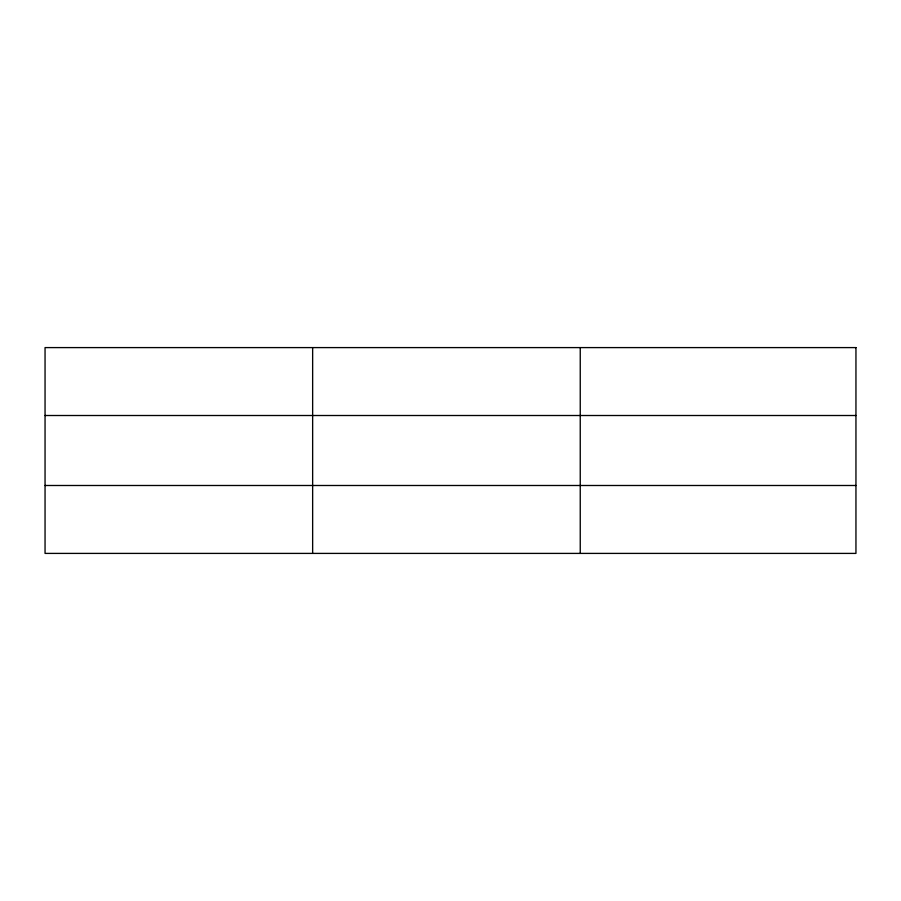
<?xml version="1.0" encoding="UTF-8"?>
<svg xmlns="http://www.w3.org/2000/svg" width="901" height="901" viewBox="0 0 901 901"><rect width="100%" height="100%" fill="white"/><g stroke="black" fill="none" stroke-linecap="round" stroke-linejoin="round"><path stroke-width="1.35" d="M312.647 347.595L312.647 553.405M580.244 347.595L580.244 553.405M45.05 415.507L855.95 415.507M45.05 485.493L855.95 485.493M855.95 347.595L855.95 553.405L45.05 553.405L45.05 347.595L855.95 347.595"/></g></svg>
